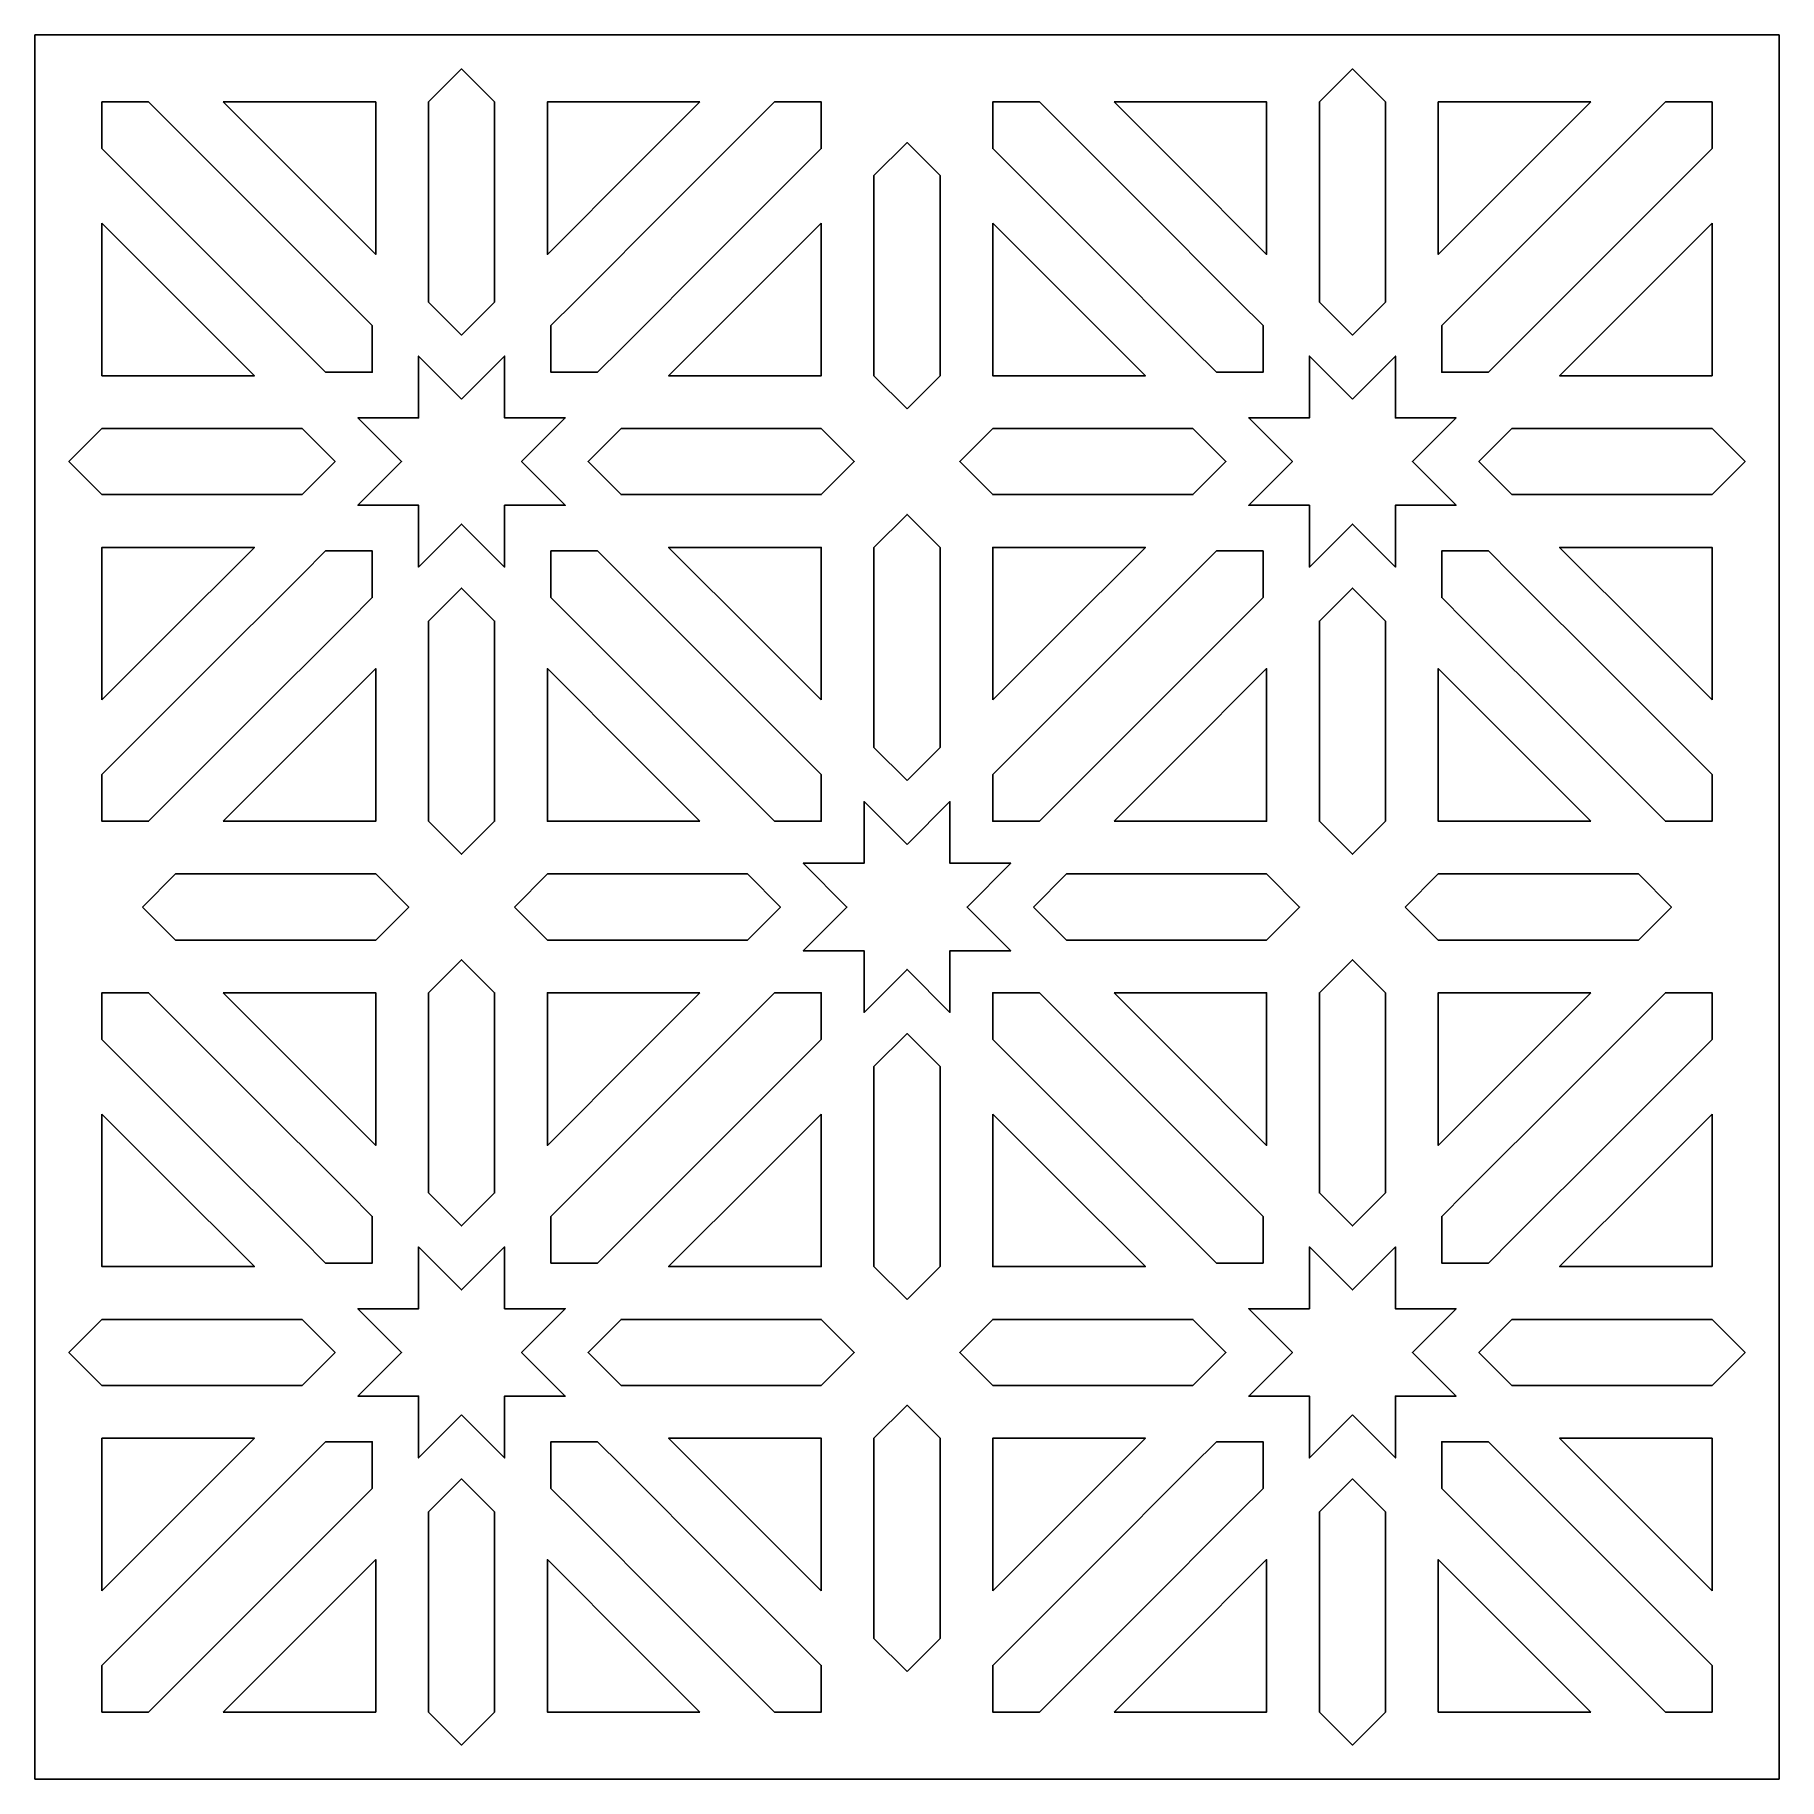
# Model space of a CAD drawing. Extents: x -265 to 265, y -265 to 265.
import ezdxf

# ---------------------------------------------------------------- set-up
doc = ezdxf.new("R2010")
doc.units = 0
doc.layers.add('LAYER_1', color=18, linetype='CONTINUOUS')

msp = doc.modelspace()

# ---------------------------------------------------------------- linework, layer by layer
at = {"layer": 'LAYER_1'}
for points in [[(-265, -265), (265, -265), (265, 265), (-265, 265)], [(-125.32, 214.22), (-125.32, 244.62), (-135.35, 254.65), (-145.37, 244.62), (-145.37, 183.81), (-135.35, 173.79), (-125.32, 183.81)], [(125.32, 214.22), (125.32, 244.62), (135.35, 254.65), (145.37, 244.62), (145.37, 183.81), (135.35, 173.79), (125.32, 183.81)], [(-162.5, 176.68), (-162.5, 162.5), (-176.68, 162.5), (-183.9, 169.72), (-214.26, 200.08), (-244.63, 230.45), (-244.63, 244.62), (-230.45, 244.62), (-200.09, 214.26), (-169.72, 183.9)], [(-207.76, 244.62), (-188.74, 225.6), (-161.41, 198.28), (-161.41, 244.62)], [(-62.93, 244.62), (-81.95, 225.6), (-109.28, 198.28), (-109.28, 244.62)], [(-94.02, 162.5), (-108.19, 162.5), (-108.19, 176.68), (-100.97, 183.9), (-70.61, 214.26), (-40.25, 244.62), (-26.07, 244.62), (-26.07, 230.45), (-56.43, 200.08), (-86.79, 169.72)], [(94.02, 162.5), (108.19, 162.5), (108.19, 176.68), (100.97, 183.9), (70.61, 214.26), (40.25, 244.62), (26.07, 244.62), (26.07, 230.45), (56.43, 200.08), (86.79, 169.72)], [(62.93, 244.62), (81.95, 225.6), (109.28, 198.28), (109.28, 244.62)], [(207.76, 244.62), (188.74, 225.6), (161.41, 198.28), (161.41, 244.62)], [(162.5, 176.68), (162.5, 162.5), (176.68, 162.5), (183.9, 169.72), (214.26, 200.08), (244.63, 230.45), (244.63, 244.62), (230.45, 244.62), (200.09, 214.26), (169.72, 183.9)], [(0, 151.39), (0, 151.39), (10.03, 161.41), (10.03, 191.82), (10.03, 222.23), (0, 232.25), (0, 232.25), (0, 232.25), (-10.03, 222.23), (-10.03, 191.82), (-10.03, 161.41), (0, 151.39)], [(-244.63, 207.76), (-225.61, 188.74), (-198.28, 161.41), (-244.63, 161.41)], [(-26.07, 207.76), (-45.09, 188.74), (-72.42, 161.41), (-26.07, 161.41)], [(26.07, 207.76), (45.09, 188.74), (72.42, 161.41), (26.07, 161.41)], [(244.63, 207.76), (225.61, 188.74), (198.28, 161.41), (244.63, 161.41)], [(-135.35, 154.34), (-148.4, 167.39), (-148.4, 148.63), (-166.86, 148.63), (-153.59, 135.35), (-166.86, 122.06), (-148.4, 122.06), (-148.4, 103.3), (-135.35, 116.35), (-122.29, 103.3), (-122.29, 122.06), (-103.84, 122.06), (-117.1, 135.35), (-103.84, 148.63), (-122.29, 148.63), (-122.29, 167.39)], [(135.35, 154.34), (148.4, 167.39), (148.4, 148.63), (166.86, 148.63), (153.59, 135.35), (166.86, 122.06), (148.4, 122.06), (148.4, 103.3), (135.35, 116.35), (122.29, 103.3), (122.29, 122.06), (103.84, 122.06), (117.1, 135.35), (103.84, 148.63), (122.29, 148.63), (122.29, 167.39)], [(-214.22, 145.37), (-244.63, 145.37), (-254.65, 135.35), (-244.63, 125.32), (-183.81, 125.32), (-173.79, 135.35), (-183.81, 145.37)], [(-56.48, 125.32), (-26.07, 125.32), (-16.04, 135.35), (-26.07, 145.37), (-86.88, 145.37), (-96.91, 135.35), (-86.88, 125.32)], [(56.48, 125.32), (26.07, 125.32), (16.04, 135.35), (26.07, 145.37), (86.88, 145.37), (96.91, 135.35), (86.88, 125.32)], [(214.22, 145.37), (244.63, 145.37), (254.65, 135.35), (244.63, 125.32), (183.81, 125.32), (173.79, 135.35), (183.81, 145.37)], [(0, 38.44), (0, 38.44), (10.03, 48.46), (10.03, 78.87), (10.03, 109.28), (0, 119.3), (0, 119.3), (0, 119.3), (-10.03, 109.28), (-10.03, 78.87), (-10.03, 48.46), (0, 38.44)], [(-244.63, 62.93), (-225.61, 81.95), (-198.28, 109.28), (-244.63, 109.28)], [(-176.68, 108.19), (-162.5, 108.19), (-162.5, 94.01), (-169.72, 86.79), (-200.09, 56.43), (-230.45, 26.07), (-244.63, 26.07), (-244.63, 40.25), (-214.26, 70.61), (-183.9, 100.97)], [(-108.19, 94.01), (-108.19, 108.19), (-94.02, 108.19), (-86.79, 100.97), (-56.43, 70.61), (-26.07, 40.25), (-26.07, 26.07), (-40.25, 26.07), (-70.61, 56.43), (-100.97, 86.79)], [(-26.07, 62.93), (-45.09, 81.95), (-72.42, 109.28), (-26.07, 109.28)], [(26.07, 62.93), (45.09, 81.95), (72.42, 109.28), (26.07, 109.28)], [(108.19, 94.01), (108.19, 108.19), (94.02, 108.19), (86.79, 100.97), (56.43, 70.61), (26.07, 40.25), (26.07, 26.07), (40.25, 26.07), (70.61, 56.43), (100.97, 86.79)], [(176.68, 108.19), (162.5, 108.19), (162.5, 94.01), (169.72, 86.79), (200.09, 56.43), (230.45, 26.07), (244.63, 26.07), (244.63, 40.25), (214.26, 70.61), (183.9, 100.97)], [(244.63, 62.93), (225.61, 81.95), (198.28, 109.28), (244.63, 109.28)], [(-145.37, 56.48), (-145.37, 26.07), (-135.35, 16.04), (-125.32, 26.07), (-125.32, 86.88), (-135.35, 96.91), (-145.37, 86.88)], [(145.37, 56.48), (145.37, 26.07), (135.35, 16.04), (125.32, 26.07), (125.32, 86.88), (135.35, 96.91), (145.37, 86.88)], [(-207.76, 26.07), (-188.74, 45.09), (-161.41, 72.42), (-161.41, 26.07)], [(-62.93, 26.07), (-81.95, 45.09), (-109.28, 72.42), (-109.28, 26.07)], [(62.93, 26.07), (81.95, 45.09), (109.28, 72.42), (109.28, 26.07)], [(207.76, 26.07), (188.74, 45.09), (161.41, 72.42), (161.41, 26.07)], [(0, 18.99), (0, 18.99), (-13.06, 32.04), (-13.06, 13.29), (-31.51, 13.29), (-18.25, 0), (-31.51, -13.29), (-13.06, -13.29), (-13.06, -32.04), (0, -18.99), (0, -18.99), (0, -18.99), (13.06, -32.04), (13.06, -13.29), (31.51, -13.29), (18.25, 0), (31.51, 13.29), (13.06, 13.29), (13.06, 32.04), (0, 18.99)], [(-232.25, 0), (-222.23, 10.03), (-191.82, 10.03), (-161.42, 10.03), (-151.39, 0), (-161.42, -10.03), (-191.82, -10.03), (-222.23, -10.03)], [(-119.3, 0), (-109.28, 10.03), (-78.87, 10.03), (-48.47, 10.03), (-38.44, 0), (-48.47, -10.03), (-78.87, -10.03), (-109.28, -10.03)], [(38.44, 0), (48.47, 10.03), (78.87, 10.03), (109.28, 10.03), (119.3, 0), (109.28, -10.03), (78.87, -10.03), (48.47, -10.03)], [(151.39, 0), (161.42, 10.03), (191.82, 10.03), (222.23, 10.03), (232.25, 0), (222.23, -10.03), (191.82, -10.03), (161.42, -10.03)], [(-145.37, -56.48), (-145.37, -26.07), (-135.35, -16.04), (-125.32, -26.07), (-125.32, -86.88), (-135.35, -96.91), (-145.37, -86.88)], [(145.37, -56.48), (145.37, -26.07), (135.35, -16.04), (125.32, -26.07), (125.32, -86.88), (135.35, -96.91), (145.37, -86.88)], [(-176.68, -108.19), (-162.5, -108.19), (-162.5, -94.01), (-169.72, -86.79), (-200.09, -56.43), (-230.45, -26.07), (-244.63, -26.07), (-244.63, -40.25), (-214.26, -70.61), (-183.9, -100.97)], [(-207.76, -26.07), (-188.74, -45.09), (-161.41, -72.42), (-161.41, -26.07)], [(-62.93, -26.07), (-81.95, -45.09), (-109.28, -72.42), (-109.28, -26.07)], [(-108.19, -94.01), (-108.19, -108.19), (-94.02, -108.19), (-86.79, -100.97), (-56.43, -70.61), (-26.07, -40.25), (-26.07, -26.07), (-40.25, -26.07), (-70.61, -56.43), (-100.97, -86.79)], [(108.19, -94.01), (108.19, -108.19), (94.02, -108.19), (86.79, -100.97), (56.43, -70.61), (26.07, -40.25), (26.07, -26.07), (40.25, -26.07), (70.61, -56.43), (100.97, -86.79)], [(62.93, -26.07), (81.95, -45.09), (109.28, -72.42), (109.28, -26.07)], [(207.76, -26.07), (188.74, -45.09), (161.41, -72.42), (161.41, -26.07)], [(176.68, -108.19), (162.5, -108.19), (162.5, -94.01), (169.72, -86.79), (200.09, -56.43), (230.45, -26.07), (244.63, -26.07), (244.63, -40.25), (214.26, -70.61), (183.9, -100.97)], [(0, -119.3), (0, -119.3), (10.03, -109.28), (10.03, -78.87), (10.03, -48.46), (0, -38.44), (0, -38.44), (0, -38.44), (-10.03, -48.46), (-10.03, -78.87), (-10.03, -109.28), (0, -119.3)], [(-244.63, -62.93), (-225.61, -81.95), (-198.28, -109.28), (-244.63, -109.28)], [(-26.07, -62.93), (-45.09, -81.95), (-72.42, -109.28), (-26.07, -109.28)], [(26.07, -62.93), (45.09, -81.95), (72.42, -109.28), (26.07, -109.28)], [(244.63, -62.93), (225.61, -81.95), (198.28, -109.28), (244.63, -109.28)], [(-135.35, -154.34), (-148.4, -167.39), (-148.4, -148.63), (-166.86, -148.63), (-153.59, -135.35), (-166.86, -122.06), (-148.4, -122.06), (-148.4, -103.3), (-135.35, -116.35), (-122.29, -103.3), (-122.29, -122.06), (-103.84, -122.06), (-117.1, -135.35), (-103.84, -148.63), (-122.29, -148.63), (-122.29, -167.39)], [(135.35, -154.34), (148.4, -167.39), (148.4, -148.63), (166.86, -148.63), (153.59, -135.35), (166.86, -122.06), (148.4, -122.06), (148.4, -103.3), (135.35, -116.35), (122.29, -103.3), (122.29, -122.06), (103.84, -122.06), (117.1, -135.35), (103.84, -148.63), (122.29, -148.63), (122.29, -167.39)], [(-214.22, -145.37), (-244.63, -145.37), (-254.65, -135.35), (-244.63, -125.32), (-183.81, -125.32), (-173.79, -135.35), (-183.81, -145.37)], [(-56.48, -125.32), (-26.07, -125.32), (-16.04, -135.35), (-26.07, -145.37), (-86.88, -145.37), (-96.91, -135.35), (-86.88, -125.32)], [(56.48, -125.32), (26.07, -125.32), (16.04, -135.35), (26.07, -145.37), (86.88, -145.37), (96.91, -135.35), (86.88, -125.32)], [(214.22, -145.37), (244.63, -145.37), (254.65, -135.35), (244.63, -125.32), (183.81, -125.32), (173.79, -135.35), (183.81, -145.37)], [(0, -232.25), (0, -232.25), (10.03, -222.23), (10.03, -191.82), (10.03, -161.41), (0, -151.39), (0, -151.39), (0, -151.39), (-10.03, -161.41), (-10.03, -191.82), (-10.03, -222.23), (0, -232.25)], [(-244.63, -207.76), (-225.61, -188.74), (-198.28, -161.41), (-244.63, -161.41)], [(-162.5, -176.68), (-162.5, -162.5), (-176.68, -162.5), (-183.9, -169.72), (-214.26, -200.08), (-244.63, -230.45), (-244.63, -244.62), (-230.45, -244.62), (-200.09, -214.26), (-169.72, -183.9)], [(-94.02, -162.5), (-108.19, -162.5), (-108.19, -176.68), (-100.97, -183.9), (-70.61, -214.26), (-40.25, -244.62), (-26.07, -244.62), (-26.07, -230.45), (-56.43, -200.08), (-86.79, -169.72)], [(-26.07, -207.76), (-45.09, -188.74), (-72.42, -161.41), (-26.07, -161.41)], [(26.07, -207.76), (45.09, -188.74), (72.42, -161.41), (26.07, -161.41)], [(94.02, -162.5), (108.19, -162.5), (108.19, -176.68), (100.97, -183.9), (70.61, -214.26), (40.25, -244.62), (26.07, -244.62), (26.07, -230.45), (56.43, -200.08), (86.79, -169.72)], [(162.5, -176.68), (162.5, -162.5), (176.68, -162.5), (183.9, -169.72), (214.26, -200.08), (244.63, -230.45), (244.63, -244.62), (230.45, -244.62), (200.09, -214.26), (169.72, -183.9)], [(244.63, -207.76), (225.61, -188.74), (198.28, -161.41), (244.63, -161.41)], [(-125.32, -214.22), (-125.32, -244.62), (-135.35, -254.65), (-145.37, -244.62), (-145.37, -183.81), (-135.35, -173.79), (-125.32, -183.81)], [(125.32, -214.22), (125.32, -244.62), (135.35, -254.65), (145.37, -244.62), (145.37, -183.81), (135.35, -173.79), (125.32, -183.81)], [(-207.76, -244.62), (-188.74, -225.6), (-161.41, -198.28), (-161.41, -244.62)], [(-62.93, -244.62), (-81.95, -225.6), (-109.28, -198.28), (-109.28, -244.62)], [(62.93, -244.62), (81.95, -225.6), (109.28, -198.28), (109.28, -244.62)], [(207.76, -244.62), (188.74, -225.6), (161.41, -198.28), (161.41, -244.62)]]:
    msp.add_lwpolyline(points, close=True, dxfattribs=at)

doc.saveas('drawing.dxf')
